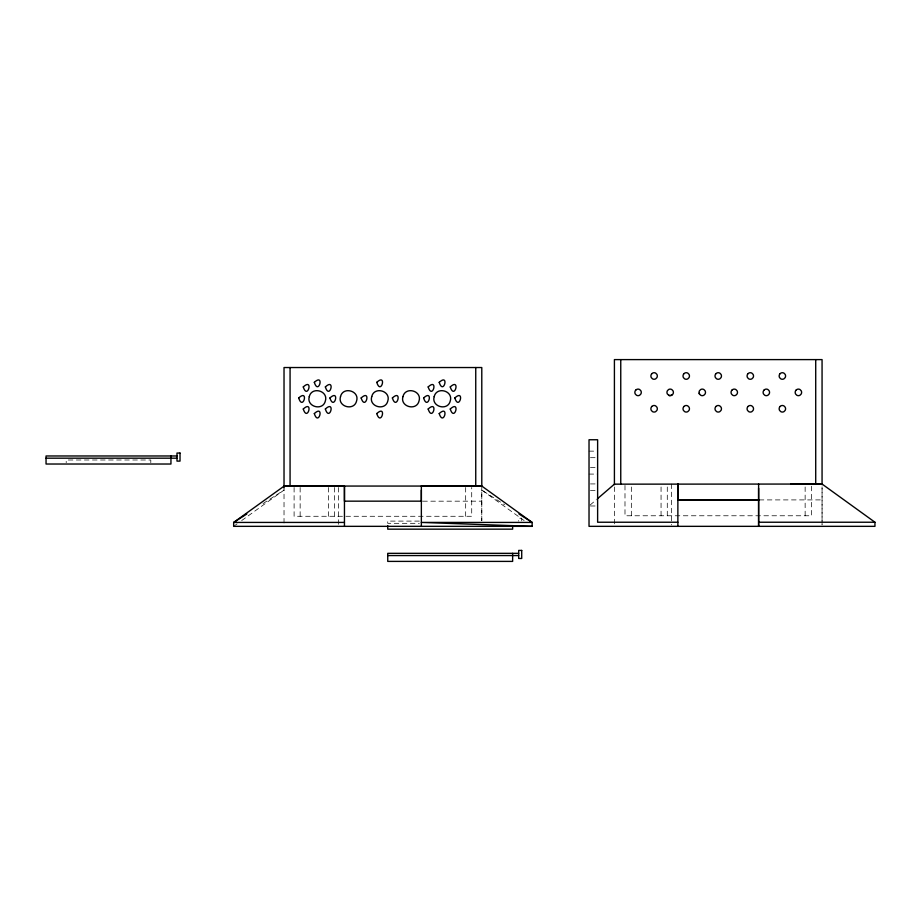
<?xml version="1.0" encoding="UTF-8"?>
<svg xmlns="http://www.w3.org/2000/svg" width="921" height="921" viewBox="0 0 921 921"><rect width="100%" height="100%" fill="white"/><g stroke="black" fill="none" stroke-linecap="round" stroke-linejoin="round"><path stroke-width="0.69" stroke-dasharray="4.61 3.45" d="M294.098 487.497L294.098 516.278L471.713 516.278L471.713 487.497M300.142 516.278L300.142 487.497M328.452 516.278L328.452 487.485M334.381 516.278L334.381 487.497M465.669 516.278L465.669 487.497M481.787 520.745L481.787 490.087L504.57 504.72M624.991 485.425L624.991 515.772L811.482 515.772L811.493 485.413M631.334 515.772L631.334 485.413M661.059 515.772L661.059 485.413M667.288 515.772L667.288 485.413M805.138 515.772L805.138 484.043M822.073 488.268L822.062 524.958L822.062 486.852M590.085 505.076L596.428 499.619M233.658 526.34L237.088 523.876M241.67 520.572L284.025 490.087L261.242 504.72M589.026 451.14L596.198 451.14M590.465 457.691L597.625 457.691M590.465 467.534L597.625 467.534M589.026 474.085L597.625 474.085M590.465 483.928L596.198 483.928M590.465 490.479L597.625 490.479M759.249 499.907L822.073 499.907M422.751 501.185L481.798 501.162M590.465 505.986L596.198 505.986M419.32 521.102L387.741 521.102L387.741 523.324L419.32 523.324M481.787 490.087L524.141 520.572M671.639 484.043L671.639 524.935M614.411 486.967L614.411 524.935M521.712 520.872L521.712 518.189L518.684 518.189L518.684 521.102M481.787 486.058L481.787 520.618M338.525 487.485L338.525 524.901M284.025 486.161L284.025 524.947M150.802 462.687L150.802 459.993L66.197 459.993L66.197 462.687"/><path stroke-width="1.38" d="M284.025 486.058L481.787 486.058L532.154 522.426L532.154 526.34L233.658 526.34L233.658 522.426L284.025 486.161L344.454 486.161L344.454 501.162L421.703 501.162M421.346 501.185L421.358 490.087M758.605 484.055L758.605 526.34L758.605 499.919L677.868 499.907L677.868 484.043L677.868 526.34M758.605 499.919L758.605 488.268M597.487 498.71L614.411 484.158L822.062 484.043L874.95 522.23L874.95 526.34L589.026 526.34L589.026 439.754L597.625 439.754L597.625 522.23L677.868 522.23M671.777 395.224L672.952 394.027A3.339 3.339 0 0 0 672.952 390.746L671.777 389.548A3.143 3.143 0 0 0 668.565 389.548L667.391 390.746A3.339 3.339 0 0 0 667.391 394.027L669.302 395.558L671.777 395.224A3.143 3.143 0 0 1 668.565 395.224M246.851 513.953L233.658 522.426L344.454 522.426M176.993 455.976L46.05 455.976L46.05 464.023L170.949 464.023L170.949 455.976M46.05 458.186L176.993 458.186M790.678 484.055L822.073 484.043M421.358 526.34L421.358 486.069L481.787 486.161M677.868 499.907L759.249 499.907M758.605 522.23L874.95 522.23M518.684 553.337L387.741 553.337L387.741 561.396L512.64 561.396L512.64 553.337M387.741 555.559L518.684 555.559M421.358 486.069L441.504 486.161M532.154 526.34L421.358 522.426L532.154 522.426L518.96 513.953M699.488 394.027L700.662 395.224A3.143 3.143 0 0 0 703.874 395.224L705.049 394.027A3.339 3.339 0 0 0 705.049 390.746L703.874 389.548A3.143 3.143 0 0 0 700.662 389.548L699.488 390.746A3.339 3.339 0 0 0 699.5 394.027L699.177 393.232M822.062 484.665L822.062 359.604L614.411 359.604L614.411 484.665M815.718 359.604L815.718 484.043M620.754 359.604L620.754 484.043M512.64 525.661L512.64 529.161L387.741 529.161L387.741 525.661M481.787 486.288L481.787 367.537L284.025 367.537L284.025 487.716M475.743 367.537L475.743 486.058M344.454 486.058L344.454 526.34M290.069 367.537L290.069 486.058M298.703 397.964C302.951 411.526 309.168 388.34 298.703 397.964M303.274 386.924C307.522 400.485 313.739 377.299 303.274 386.924M303.274 409.005C307.522 422.566 313.739 399.38 303.274 409.005M309.283 396.617C306.129 406.84 322.995 411.365 325.366 400.923C328.532 390.7 311.666 386.175 309.283 396.617M314.314 382.342C318.562 395.915 324.779 372.729 314.314 382.342M314.314 413.575C318.562 427.137 324.779 403.951 314.314 413.575M325.355 386.924C329.603 400.485 335.82 377.299 325.355 386.924M325.355 409.005C329.603 422.566 335.82 399.38 325.355 409.005M329.925 397.964C334.173 411.526 340.39 388.34 329.925 397.964M340.517 396.617C337.351 406.84 354.217 411.365 356.6 400.923C359.754 390.7 342.888 386.175 340.517 396.617M361.147 397.964C365.407 411.526 371.612 388.34 361.147 397.964M371.739 396.617C368.573 406.84 385.45 411.365 387.822 400.923C390.988 390.7 374.11 386.175 371.739 396.617M376.77 382.342C381.018 395.915 387.234 372.729 376.77 382.342M376.77 413.575C381.018 427.137 387.234 403.951 376.77 413.575M392.381 397.964C396.629 411.526 402.845 388.34 392.381 397.964M402.961 396.617C399.806 406.84 416.672 411.365 419.043 400.923C422.209 390.7 405.344 386.175 402.961 396.617M423.602 397.964C427.851 411.526 434.067 388.34 423.602 397.964M428.173 386.924C432.433 400.485 438.638 377.299 428.173 386.924M428.173 409.005C432.433 422.566 438.638 399.38 428.173 409.005M434.194 396.617C431.028 406.84 447.894 411.365 450.277 400.923C453.431 390.7 436.566 386.175 434.194 396.617M439.213 382.342C443.473 395.915 449.678 372.729 439.213 382.342M439.213 413.575C443.473 427.137 449.678 403.951 439.213 413.575M450.254 386.924C454.514 400.485 460.719 377.299 450.254 386.924M450.254 409.005C454.514 422.566 460.719 399.38 450.254 409.005M454.824 397.964C459.084 411.526 465.289 388.34 454.824 397.964M635.801 390.067L635.294 390.746A3.339 3.339 0 0 0 635.294 394.027L636.469 395.224A3.143 3.143 0 0 0 639.669 395.224L640.843 394.027A3.339 3.339 0 0 0 640.843 390.746L639.669 389.548A3.143 3.143 0 0 0 636.469 389.548L635.801 390.067M651.838 373.673L651.331 374.352A3.339 3.339 0 0 0 651.331 377.633L652.505 378.83A3.143 3.143 0 0 0 655.706 378.83L656.88 377.633A3.339 3.339 0 0 0 656.88 374.352L655.706 373.155A3.143 3.143 0 0 0 652.505 373.155L651.838 373.673M651.838 406.46L651.331 407.14A3.339 3.339 0 0 0 651.331 410.421L652.505 411.618A3.143 3.143 0 0 0 655.706 411.618L656.88 410.421A3.339 3.339 0 0 0 656.88 407.14L655.706 405.942A3.143 3.143 0 0 0 652.505 405.942L651.838 406.46M683.969 373.673L683.463 374.352A3.339 3.339 0 0 0 683.463 377.633L684.637 378.83A3.143 3.143 0 0 0 687.837 378.83L689.012 377.633A3.339 3.339 0 0 0 689.012 374.352L687.837 373.155A3.143 3.143 0 0 0 684.637 373.155L683.969 373.673M683.969 406.46L683.463 407.14A3.339 3.339 0 0 0 683.463 410.421L684.637 411.618A3.143 3.143 0 0 0 687.837 411.618L689.012 410.421A3.339 3.339 0 0 0 689.012 407.14L687.837 405.942A3.143 3.143 0 0 0 684.637 405.942L683.969 406.46M715.962 373.673L715.456 374.352A3.339 3.339 0 0 0 715.456 377.633L716.63 378.83A3.143 3.143 0 0 0 719.842 378.83L721.016 377.633A3.339 3.339 0 0 0 721.016 374.352L719.842 373.155A3.143 3.143 0 0 0 716.63 373.155L715.962 373.673M715.962 406.46L715.456 407.14A3.339 3.339 0 0 0 715.456 410.421L716.63 411.618A3.143 3.143 0 0 0 719.842 411.618L721.016 410.421A3.339 3.339 0 0 0 721.016 407.14L719.842 405.942A3.143 3.143 0 0 0 716.63 405.942L715.962 406.46M731.999 390.067L731.493 390.746A3.339 3.339 0 0 0 731.493 394.027L732.667 395.224A3.143 3.143 0 0 0 735.867 395.224L737.042 394.027A3.339 3.339 0 0 0 737.042 390.746L735.867 389.548A3.143 3.143 0 0 0 732.667 389.548L731.999 390.067M748.036 373.673L747.518 374.352A3.339 3.339 0 0 0 747.53 377.633L748.692 378.83A3.143 3.143 0 0 0 751.904 378.83L753.079 377.633A3.339 3.339 0 0 0 753.079 374.352L751.904 373.155A3.143 3.143 0 0 0 748.692 373.155L748.036 373.673M748.036 406.46L747.518 407.14A3.339 3.339 0 0 0 747.53 410.421L748.692 411.618A3.143 3.143 0 0 0 751.904 411.618L753.079 410.421A3.339 3.339 0 0 0 753.079 407.14L751.904 405.942A3.143 3.143 0 0 0 748.692 405.942L748.036 406.46M764.062 390.067L763.555 390.746A3.339 3.339 0 0 0 763.555 394.027L764.729 395.224A3.143 3.143 0 0 0 767.941 395.224L769.116 394.027A3.339 3.339 0 0 0 769.116 390.746L767.941 389.548A3.143 3.143 0 0 0 764.729 389.548L764.062 390.067M780.099 373.673L779.592 374.352A3.339 3.339 0 0 0 779.592 377.633L780.766 378.83A3.143 3.143 0 0 0 783.967 378.83L785.141 377.633A3.339 3.339 0 0 0 785.141 374.352L783.967 373.155A3.143 3.143 0 0 0 780.766 373.155L780.099 373.673M780.099 406.46L779.592 407.14A3.339 3.339 0 0 0 779.592 410.421L780.766 411.618A3.143 3.143 0 0 0 783.967 411.618L785.141 410.421A3.339 3.339 0 0 0 785.141 407.14L783.967 405.942A3.143 3.143 0 0 0 780.766 405.942L780.099 406.46M796.135 390.067L795.617 390.746A3.339 3.339 0 0 0 795.617 394.027L796.792 395.224A3.143 3.143 0 0 0 800.004 395.224L801.178 394.027A3.339 3.339 0 0 0 801.178 390.746L800.004 389.548A3.143 3.143 0 0 0 796.792 389.548L796.135 390.067M180.021 453.051L176.993 453.051L176.993 461.11L180.021 461.11L180.021 453.051M521.712 550.424L518.684 550.424L518.684 558.471L521.712 558.471L521.712 550.424"/></g></svg>
